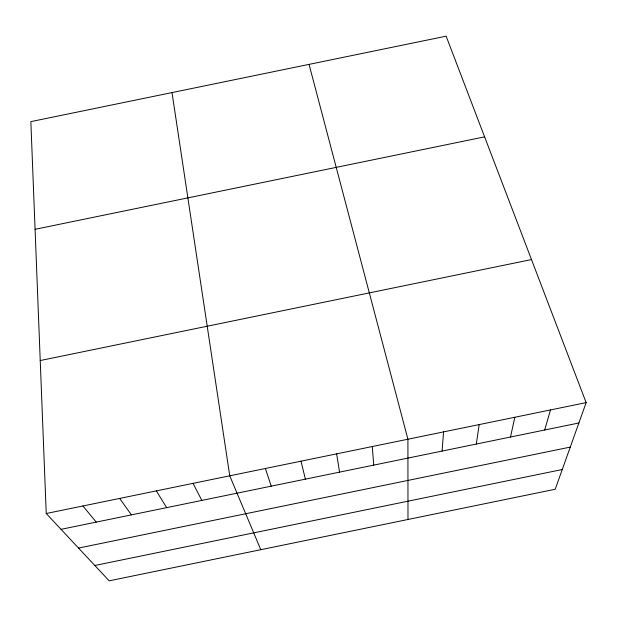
<?xml version="1.0" encoding="UTF-8"?>
<svg xmlns="http://www.w3.org/2000/svg" width="617" height="617" viewBox="0 0 617 617"><rect width="100%" height="100%" fill="white"/><g stroke="black" fill="none" stroke-linecap="round" stroke-linejoin="round"><path stroke-width="0.93" d="M442.119 451.073L443.561 431.9M476.301 444.047L479.201 424.581M510.49 437.029L514.848 417.262M544.68 430.01L550.495 409.935M586.15 402.616L555.223 489.25L109.17 580.828L46.236 513.506L30.85 121.626L446.137 36.172L586.15 402.616L46.236 513.506M35.076 229.308L484.607 136.858M40.236 360.544L531.492 259.564M61.037 529.332L578.877 422.984M78.544 548.066L570.27 447.094M94.833 565.488L562.264 469.514M82.933 505.971L96.229 522.105M119.636 498.428L131.429 514.879M156.332 490.893L166.636 507.644M193.036 483.358L201.836 500.418M260.783 549.701L229.748 475.815L172.012 92.581M265.372 468.496L271.218 486.173M309.055 64.376L407.914 439.219L407.984 519.483M301.003 461.177L305.392 479.154M336.643 453.857L339.566 472.128M372.275 446.538L373.748 465.11"/></g></svg>
